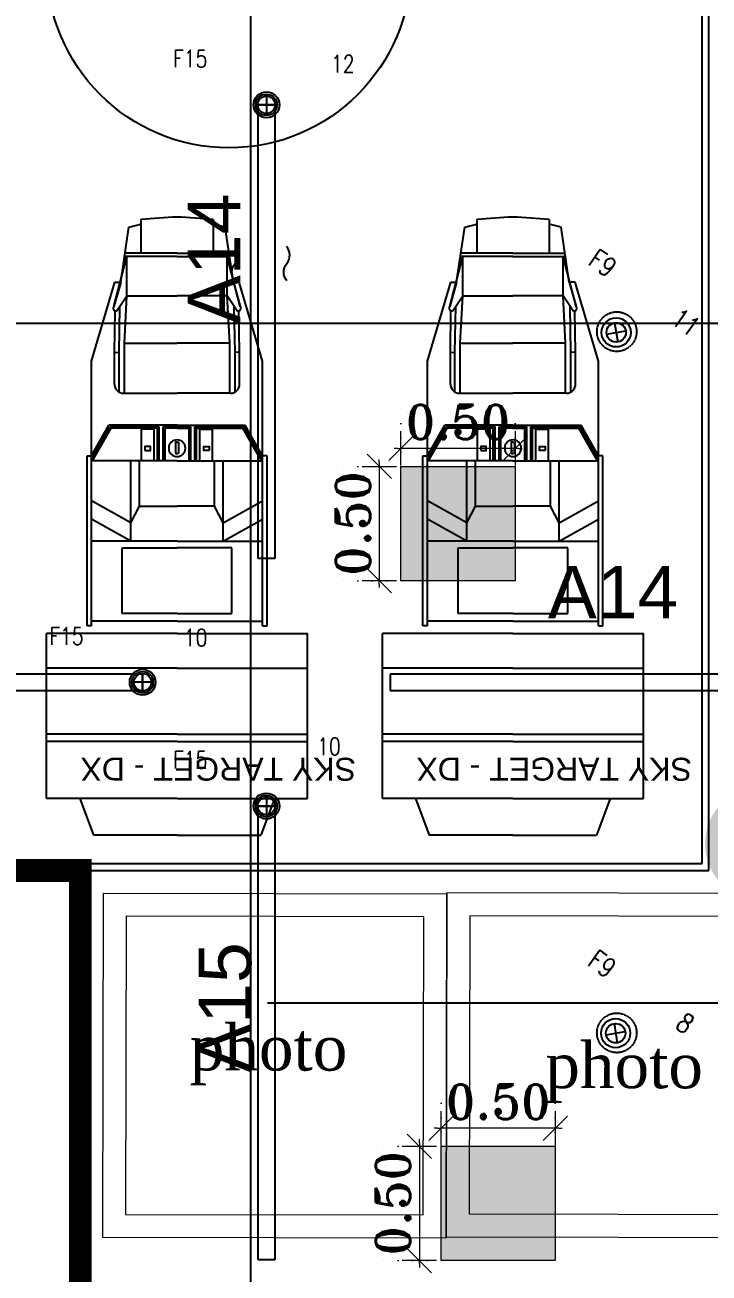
# Model space of a CAD drawing. Header units: inches. Extents: x 102655 to 148943, y 72248 to 114419.
# Drawn here: x 115789 to 118775, y 81695 to 87139 of the extents above; entities that cross this region are included whole.
import ezdxf
from ezdxf.enums import TextEntityAlignment as Align

# ---------------------------------------------------------------- set-up
doc = ezdxf.new("R2010")
doc.units = ezdxf.units.IN
doc.linetypes.add('CENTER INDS', pattern=[13.335, 8.89, -1.11125, 2.2225, -1.11125])
doc.linetypes.add('DOT2', pattern=[0.125, 0, -0.125])
doc.layers.get('Defpoints').update_dxf_attribs({"color": 8})
for name, color, linetype, lineweight in [('ceiling dim', 8, 'Continuous', 5), ('Furnitureee', 8, 'Continuous', 5), ('S-SOLID', 8, 'Continuous', 0)]:
    doc.layers.add(name, color=color, linetype=linetype, lineweight=lineweight)
for name, color, linetype in [('E-LEADER', 30, 'Continuous'), ('E-LTG', 92, 'Continuous'), ('E-TAG', 30, 'Continuous'), ('E_TAG', 30, 'Continuous'), ('equipment', 8, 'Continuous'), ('txt', 8, 'Continuous'), ('WALL FINISH', 8, 'Continuous')]:
    doc.layers.add(name, color=color, linetype=linetype)
doc.layers.add('ELECTRICAL LIGHTING CEILING', color=6, linetype='CENTER INDS', true_color=0xff00ff)
doc.styles.add('MtXpl_Dutch801_XBd_B', font='dutcheb.ttf')
doc.styles.add('Pyzd-Romans', font='romans.shx', dxfattribs={"width": 0.8})
doc.styles.add('ROMANT', font='romant')
doc.styles.get("Standard").update_dxf_attribs({"font": 'arial.ttf'})
doc.dimstyles.new('50', dxfattribs={"dimtxt": 0.15, "dimasz": 0.015, "dimexe": 0.18, "dimexo": 0.0625, "dimgap": 0.04, "dimtad": 1, "dimzin": 0, "dimdsep": 46, "dimtxsty": 'ROMANT', "dimblk": 'SAM2', "dimcen": 0.09, "dimclre": 181, "dimclrt": 3, "dimazin": 0, "dimtfac": 0.782609, "dimtix": 1, "dimtmove": 2, "dimatfit": 3, "dimldrblk": 'SAM2', "dimfxl": 0.18, "dimtolj": 1, "dimtzin": 0, "dimarcsym": 0})

# ---------------------------------------------------------------- blocks, each defined once
blk = doc.blocks.new('A$C0D5165A1')
at = {"layer": 'equipment'}
for p, q in [((-0.425, 2.5359), (-0.3652, 2.6966)), ((0, 2.6966), (-0.3652, 2.6966)), ((0, 2.6966), (0.3652, 2.6966)), ((0.425, 2.5359), (0.3652, 2.6966)), ((0, 2.5359), (-0.57, 2.5359)), ((-0.57, 2.5359), (-0.57, 1.8166)), ((0, 2.5359), (0.57, 2.5359)), ((0.57, 2.5359), (0.57, 1.8166)), ((0, 2.2874), (-0.57, 2.2874)), ((0, 2.2874), (0.57, 2.2874)), ((0, 2.2547), (-0.57, 2.2547)), ((0, 2.2547), (0.57, 2.2547)), ((0, 1.968), (-0.57, 1.968)), ((0, 1.968), (0.57, 1.968)), ((0, 1.8166), (-0.57, 1.8166)), ((0, 1.8166), (0.57, 1.8166)), ((-0.373, 1.7832), (-0.393, 1.7832)), ((-0.393, 1.7832), (-0.393, 1.041)), ((-0.373, 1.7832), (-0.373, 1.041)), ((0, 1.7632), (-0.373, 1.7632)), ((0, 1.7632), (0.373, 1.7632)), ((0.373, 1.7832), (0.373, 1.041)), ((0.373, 1.7832), (0.393, 1.7832)), ((0.393, 1.7832), (0.393, 1.041)), ((-0.2397, 1.7288), (-0.2397, 1.4432)), ((0, 1.7288), (-0.2397, 1.7288)), ((0, 1.7288), (0.2397, 1.7288)), ((0.2397, 1.7288), (0.2397, 1.4432)), ((-0.2397, 1.4432), (0, 1.4432)), ((0.2397, 1.4432), (0, 1.4432)), ((-0.2011, 1.4132), (-0.373, 1.3169)), ((0, 1.4132), (-0.373, 1.4132)), ((-0.2011, 1.4132), (-0.2011, 1.0632)), ((0, 1.4132), (0.373, 1.4132)), ((0.2011, 1.4132), (0.2011, 1.0632)), ((0.2011, 1.4132), (0.373, 1.3169)), ((-0.2011, 1.3336), (-0.373, 1.2374)), ((-0.2011, 1.3336), (-0.1637, 1.261)), ((0.2011, 1.3336), (0.1637, 1.261)), ((0.2011, 1.3336), (0.373, 1.2374)), ((-0.1637, 1.261), (0, 1.261)), ((-0.1637, 1.261), (-0.1637, 1.0632)), ((0.1637, 1.261), (0, 1.261)), ((0.1637, 1.261), (0.1637, 1.0632)), ((-0.393, 1.041), (-0.373, 1.041)), ((0, 1.0632), (-0.373, 1.0632)), ((-0.373, 1.0558), (-0.2923, 0.9142)), ((-0.373, 1.041), (-0.373, 0.6283)), ((-0.373, 1.041), (-0.2973, 0.9082)), ((-0.369, 1.0632), (-0.2876, 0.9203)), ((-0.1545, 1.0632), (-0.1545, 0.9244)), ((-0.1001, 1.0632), (-0.1001, 0.9244)), ((-0.0857, 1.0632), (-0.0857, 0.9203)), ((-0.0774, 1.0632), (-0.0774, 0.9142)), ((-0.0607, 1.0632), (-0.0607, 0.9142)), ((-0.0524, 1.0632), (-0.0524, 0.9203)), ((0, 1.0632), (0.373, 1.0632)), ((0.0524, 1.0632), (0.0524, 0.9203)), ((0.0607, 1.0632), (0.0607, 0.9142)), ((0.0774, 1.0632), (0.0774, 0.9142)), ((0.0857, 1.0632), (0.0857, 0.9203)), ((0.1001, 1.0632), (0.1001, 0.9244)), ((0.1545, 1.0632), (0.1545, 0.9244)), ((0.369, 1.0632), (0.2876, 0.9203)), ((0.373, 1.0558), (0.2923, 0.9142)), ((0.373, 1.041), (0.2973, 0.9082)), ((0.393, 1.041), (0.373, 1.041)), ((0.373, 1.041), (0.373, 0.6283)), ((0, 0.9082), (-0.2973, 0.9082)), ((-0.0774, 0.9142), (-0.2923, 0.9142)), ((-0.0857, 0.9203), (-0.2876, 0.9203)), ((-0.1001, 0.9244), (-0.1545, 0.9244)), ((0, 0.9142), (-0.0607, 0.9142)), ((0, 0.9203), (-0.0524, 0.9203)), ((0, 0.9203), (0.0524, 0.9203)), ((0, 0.9142), (0.0607, 0.9142)), ((0, 0.9082), (0.2973, 0.9082)), ((0.0774, 0.9142), (0.2923, 0.9142)), ((0.0857, 0.9203), (0.2876, 0.9203)), ((0.1001, 0.9244), (0.1545, 0.9244)), ((-0.2533, 0.763), (-0.2533, 0.5896)), ((-0.2333, 0.7684), (0, 0.7684)), ((-0.2299, 0.7684), (-0.2299, 0.5497)), ((0.2333, 0.7684), (0, 0.7684)), ((0.2299, 0.7684), (0.2299, 0.5497)), ((0.2533, 0.763), (0.2533, 0.5896)), ((-0.2733, 0.7284), (-0.2733, 0.5896)), ((0.2733, 0.7284), (0.2733, 0.5896)), ((-0.373, 0.6283), (-0.2713, 0.2841)), ((0.373, 0.6283), (0.2713, 0.2841)), ((-0.2733, 0.5896), (-0.2533, 0.5904)), ((-0.2733, 0.5896), (-0.2705, 0.4081)), ((-0.2533, 0.5904), (-0.2497, 0.3894)), ((-0.2299, 0.5497), (-0.2189, 0.3429)), ((-0.2299, 0.5497), (0, 0.5497)), ((0.2299, 0.5497), (0, 0.5497)), ((0.2299, 0.5497), (0.2189, 0.3429)), ((0.2533, 0.5904), (0.2497, 0.3894)), ((0.2733, 0.5896), (0.2533, 0.5904)), ((0.2733, 0.5896), (0.2705, 0.4081)), ((-0.2762, 0.39), (-0.2189, 0.1722)), ((-0.2459, 0.2841), (-0.2762, 0.39)), ((-0.2566, 0.3999), (-0.2189, 0.3429)), ((0.2566, 0.3999), (0.2189, 0.3429)), ((0.2762, 0.39), (0.2189, 0.1722)), ((0.2459, 0.2841), (0.2762, 0.39)), ((-0.2189, 0.3429), (-0.2189, 0.1722)), ((-0.2189, 0.3429), (0, 0.3429)), ((0.2189, 0.3429), (0, 0.3429)), ((0.2189, 0.3429), (0.2189, 0.1722)), ((-0.2713, 0.2841), (-0.2459, 0.2841)), ((-0.2459, 0.2841), (-0.2102, 0.0438)), ((0.2459, 0.2841), (0.2102, 0.0438)), ((0.2713, 0.2841), (0.2459, 0.2841)), ((0, 0.1722), (-0.2296, 0.1722)), ((0, 0.1722), (0.2296, 0.1722)), ((0, 0.1576), (-0.2247, 0.1576)), ((-0.1575, 0.0102), (-0.1575, 0.1576)), ((0, 0.1576), (0.2247, 0.1576)), ((0.1575, 0.0102), (0.1575, 0.1576)), ((-0.2102, 0.0438), (-0.1575, 0.0311)), ((0.2102, 0.0438), (0.1575, 0.0311))]:
    blk.add_line(p, q, dxfattribs=at)
for points in [[(-0.1408, 1.0182), (-0.1165, 1.0182), (-0.1165, 1.0004), (-0.1408, 1.0004)], [(0.1408, 1.0182), (0.1165, 1.0182), (0.1165, 1.0004), (0.1408, 1.0004)]]:
    blk.add_lwpolyline(points, close=True, dxfattribs=at)
for points in [[(0, 0.9812), (-0.0071, 0.9812), (-0.0071, 1.0306)], [(-0.0071, 1.0306), (0, 1.0306)], [(0.0071, 1.0306), (0, 1.0306)], [(0, 0.9812), (0.0071, 0.9812), (0.0071, 1.0306)]]:
    blk.add_lwpolyline(points, dxfattribs=at)
for centre, radius, start, end in [((0, 1.0082), 0.0365, 90, 270), ((0, 1.0082), 0.0365, 270, 90), ((-0.2333, 0.7284), 0.04, 90, 180), ((0.2333, 0.7284), 0.04, 0, 90), ((-0.2676, 0.3972), 0.0113, 13.4187, 219.6666), ((0.2676, 0.3972), 0.0113, 320.3334, 166.5813), ((0.1479, 3.5078), 3.511, 265.0099, 267.5858), ((-0.1479, 3.5078), 3.511, 272.4142, 274.9901)]:
    blk.add_arc(centre, radius, start, end, dxfattribs=at)
at = {"layer": 'txt'}
blk.add_text('SKY TARGET - DX', height=0.1, rotation=359.962, dxfattribs=at).set_placement((-0.7815, 2.3584))
blk = doc.blocks.new('SAM2')
for p, q in [((0, -5), (0, 5)), ((3.54, 3.54), (-3.54, -3.54)), ((-1, 0), (0, 0))]:
    blk.add_line(p, q)
blk = doc.blocks.new('*D151')
at = {"layer": 'ceiling dim', "color": 181, "linetype": 'DOT2', "lineweight": -2, "ltscale": 0.5, "transparency": 16777216}
for p, q in [((478770.4815, 1037613.3302), (478770.4815, 1037613.5261)), ((478770.9802, 1037613.3302), (478770.9802, 1037613.5261))]:
    blk.add_line(p, q, dxfattribs=at)
at = {"layer": 'ceiling dim', "color": 0, "lineweight": -2, "ltscale": 0.5, "transparency": 16777216}
for p, q in [((478770.4665, 1037613.3461), (478770.4515, 1037613.3461)), ((478770.9802, 1037613.3461), (478770.4815, 1037613.3461)), ((478770.9952, 1037613.3461), (478771.0102, 1037613.3461))]:
    blk.add_line(p, q, dxfattribs=at)
at = {"layer": 'Defpoints', "color": 0, "ltscale": 0.5, "transparency": 16777216}
for p in [(478770.4815, 1037613.3461), (478770.4815, 1037613.2677), (478770.9802, 1037613.2677)]:
    blk.add_point(p, dxfattribs=at)
at = {"layer": 'ceiling dim', "color": 0, "lineweight": -2, "ltscale": 0.5, "transparency": 16777216, "xscale": 0.015, "yscale": 0.015, "zscale": 0.015}
blk.add_blockref('SAM2', (478770.4815, 1037613.3461), dxfattribs=at)
at = {"layer": 'ceiling dim', "color": 0, "lineweight": -2, "ltscale": 0.5, "transparency": 16777216, "xscale": 0.015, "yscale": 0.015, "zscale": 0.015, "rotation": 180}
blk.add_blockref('SAM2', (478770.9802, 1037613.3461), dxfattribs=at)
at = {"layer": 'ceiling dim', "color": 3, "ltscale": 0.5, "transparency": 16777216, "insert": (478770.7308, 1037613.4611), "char_height": 0.15, "attachment_point": 5, "style": 'ROMANT'}
blk.add_mtext('\\A1;0.50', dxfattribs=at)
blk = doc.blocks.new('*D152')
at = {"layer": 'ceiling dim', "color": 181, "linetype": 'DOT2', "lineweight": -2, "ltscale": 0.5, "transparency": 16777216}
for p, q in [((478770.419, 1037613.2677), (478770.2071, 1037613.2677)), ((478770.419, 1037612.769), (478770.2071, 1037612.769))]:
    blk.add_line(p, q, dxfattribs=at)
at = {"layer": 'ceiling dim', "color": 0, "lineweight": -2, "ltscale": 0.5, "transparency": 16777216}
for p, q in [((478770.3871, 1037613.2827), (478770.3871, 1037613.2977)), ((478770.3871, 1037613.2677), (478770.3871, 1037612.769)), ((478770.3871, 1037612.754), (478770.3871, 1037612.739))]:
    blk.add_line(p, q, dxfattribs=at)
at = {"layer": 'Defpoints', "color": 0, "ltscale": 0.5, "transparency": 16777216}
for p in [(478770.4815, 1037613.2677), (478770.3871, 1037612.769), (478770.4815, 1037612.769)]:
    blk.add_point(p, dxfattribs=at)
at = {"layer": 'ceiling dim', "color": 0, "lineweight": -2, "ltscale": 0.5, "transparency": 16777216, "xscale": 0.015, "yscale": 0.015, "zscale": 0.015}
for p, rotation in [((478770.3871, 1037613.2677), 270), ((478770.3871, 1037612.769), 90)]:
    blk.add_blockref('SAM2', p, dxfattribs=dict(at, rotation=rotation))
at = {"layer": 'ceiling dim', "color": 3, "ltscale": 0.5, "transparency": 16777216, "insert": (478770.2721, 1037613.0184), "char_height": 0.15, "attachment_point": 5, "rotation": 90, "style": 'ROMANT'}
blk.add_mtext('\\A1;0.50', dxfattribs=at)
blk = doc.blocks.new('*D191')
at = {"layer": 'ceiling dim', "color": 181, "linetype": 'DOT2', "lineweight": -2, "ltscale": 0.5, "transparency": 16777216}
for p, q in [((478770.6567, 1037610.3648), (478770.6567, 1037610.5607)), ((478771.1554, 1037610.3648), (478771.1554, 1037610.5607))]:
    blk.add_line(p, q, dxfattribs=at)
at = {"layer": 'ceiling dim', "color": 0, "lineweight": -2, "ltscale": 0.5, "transparency": 16777216}
for p, q in [((478770.6417, 1037610.3807), (478770.6267, 1037610.3807)), ((478771.1554, 1037610.3807), (478770.6567, 1037610.3807)), ((478771.1704, 1037610.3807), (478771.1854, 1037610.3807))]:
    blk.add_line(p, q, dxfattribs=at)
at = {"layer": 'Defpoints', "color": 0, "ltscale": 0.5, "transparency": 16777216}
for p in [(478770.6567, 1037610.3807), (478770.6567, 1037610.3023), (478771.1554, 1037610.3023)]:
    blk.add_point(p, dxfattribs=at)
at = {"layer": 'ceiling dim', "color": 0, "lineweight": -2, "ltscale": 0.5, "transparency": 16777216, "xscale": 0.015, "yscale": 0.015, "zscale": 0.015}
blk.add_blockref('SAM2', (478770.6567, 1037610.3807), dxfattribs=at)
at = {"layer": 'ceiling dim', "color": 0, "lineweight": -2, "ltscale": 0.5, "transparency": 16777216, "xscale": 0.015, "yscale": 0.015, "zscale": 0.015, "rotation": 180}
blk.add_blockref('SAM2', (478771.1554, 1037610.3807), dxfattribs=at)
at = {"layer": 'ceiling dim', "color": 3, "ltscale": 0.5, "transparency": 16777216, "insert": (478770.906, 1037610.4957), "char_height": 0.15, "attachment_point": 5, "style": 'ROMANT'}
blk.add_mtext('\\A1;0.50', dxfattribs=at)
blk = doc.blocks.new('*D192')
at = {"layer": 'ceiling dim', "color": 0, "lineweight": -2, "ltscale": 0.5, "transparency": 16777216}
for p, q in [((478770.5623, 1037610.3173), (478770.5623, 1037610.3323)), ((478770.5623, 1037610.3023), (478770.5623, 1037609.8036)), ((478770.5623, 1037609.7886), (478770.5623, 1037609.7736))]:
    blk.add_line(p, q, dxfattribs=at)
at = {"layer": 'ceiling dim', "color": 181, "linetype": 'DOT2', "lineweight": -2, "ltscale": 0.5, "transparency": 16777216}
for p, q in [((478770.5942, 1037610.3023), (478770.3823, 1037610.3023)), ((478770.5942, 1037609.8036), (478770.3823, 1037609.8036))]:
    blk.add_line(p, q, dxfattribs=at)
at = {"layer": 'Defpoints', "color": 0, "ltscale": 0.5, "transparency": 16777216}
for p in [(478770.6567, 1037610.3023), (478770.5623, 1037609.8036), (478770.6567, 1037609.8036)]:
    blk.add_point(p, dxfattribs=at)
at = {"layer": 'ceiling dim', "color": 0, "lineweight": -2, "ltscale": 0.5, "transparency": 16777216, "xscale": 0.015, "yscale": 0.015, "zscale": 0.015}
for p, rotation in [((478770.5623, 1037610.3023), 270), ((478770.5623, 1037609.8036), 90)]:
    blk.add_blockref('SAM2', p, dxfattribs=dict(at, rotation=rotation))
at = {"layer": 'ceiling dim', "color": 3, "ltscale": 0.5, "transparency": 16777216, "insert": (478770.4473, 1037610.0529), "char_height": 0.15, "attachment_point": 5, "rotation": 90, "style": 'ROMANT'}
blk.add_mtext('\\A1;0.50', dxfattribs=at)
blk = doc.blocks.new('E-L-FSPOT2')
at = {"color": 254, "lineweight": 0}
for points in [[(0, -75), (0, -75), (0, -75), (0, -75), (0, -75), (0, -75), (0, -75), (0, -75), (0, -75), (0, -75), (0, -75), (0, -75)], [(0, -75), (0, -75)], [(0, -75), (0, -75)], [(0, -75), (0, -75)], [(0, -75), (0, -75)], [(0, -75), (0, -75)], [(0, -75), (0, -75)], [(0, -75), (0, -75)], [(0, -75), (0, -75)], [(0, -75), (0, -75)], [(0, -75), (0, -75)], [(0, -75), (0, -75)], [(0, -75), (0, -75)], [(0, -75), (0, -75), (0, -75)], [(0, -75), (0, -75)], [(0, -75), (0, -75)], [(0, -75), (0, -75)], [(0, -75), (0, -75), (0, -75), (0, -75), (0, -75), (0, -75), (0, -75), (0, -75), (0, -75), (0, -75)], [(0, -75), (0, -75)]]:
    blk.add_lwpolyline(points, dxfattribs=at)
blk.add_circle((0, 0), 75)
at = {"layer": 'E-TAG'}
for points in [[(-35.4, -35.4), (35.4, 35.4)], [(-35.4, 35.4), (35.4, -35.4)]]:
    blk.add_lwpolyline(points, dxfattribs=at)
blk.add_circle((0, 0), 50, dxfattribs=at)
at = {"layer": 'E-TAG', "style": 'Pyzd-Romans', "width": 0.8, "flags": 1}
for tag, p in [('BPANEL', (262.5, 925)), ('SWITCH', (-262.5, 700)), ('LOADVA', (262.5, 700)), ('BTYPE', (-262.5, 475)), ('PANEL', (262.5, 475)), ('HEIGHT', (-246.5, -477.6)), ('DSCR', (-246.5, -702.6)), ('ROOM', (278.5, -702.6))]:
    blk.add_attdef(tag, text='', height=100, dxfattribs=at).set_placement(p, align=Align.MIDDLE_CENTER)
at = {"layer": 'E-TAG', "style": 'Pyzd-Romans', "width": 0.8}
for tag, p in [('TYPE', (-262.5, 250)), ('NO.', (262.5, 250)), ('W.P', (-246.5, -252.6)), ('A,B,C', (278.5, -252.6)), ('CBT', (278.5, -477.6))]:
    blk.add_attdef(tag, text='', height=100, dxfattribs=at).set_placement(p, align=Align.MIDDLE_CENTER)
blk = doc.blocks.new('f15')
at = {"layer": 'E-LEADER'}
for points in [[(19, 0), (-19, 0)], [(0, 19), (0, -19)]]:
    blk.add_lwpolyline(points, dxfattribs=at)
blk.add_circle((0, 0), 23.3, dxfattribs=at)
at = {"layer": 'E-LTG'}
for radius in [28.2, 19]:
    blk.add_circle((0, 0), radius, dxfattribs=at)
at = {"layer": 'E_TAG', "style": 'Pyzd-Romans', "width": 0.8, "flags": 1}
for tag, p in [('BPANEL', (262.5, 1125)), ('SWITCH', (-262.5, 900)), ('LOADVA', (262.5, 900)), ('BTYPE', (-262.5, 675)), ('PANEL', (262.5, 675)), ('HEIGHT', (-262.5, -675)), ('DSCR', (-262.5, -900)), ('ROOM', (262.5, -900))]:
    blk.add_attdef(tag, text='', height=100, dxfattribs=at).set_placement(p, align=Align.MIDDLE_CENTER)
at = {"layer": 'E_TAG', "style": 'Pyzd-Romans', "width": 0.8}
for tag, p in [('TYPE', (-262.5, 450)), ('NO.', (262.5, 450)), ('W.P', (-262.5, -450)), ('A,B,C', (262.5, -450)), ('CBT', (262.5, -675))]:
    blk.add_attdef(tag, text='', height=100, dxfattribs=at).set_placement(p, align=Align.MIDDLE_CENTER)
blk = doc.blocks.new('*U44')
at = {"color": 0}
for points in [[(0, 75, -0.36397), (0, 0), (0, 0), (0, 0), (0, 0, 0.36397), (0, -75)], [(226.2, 75, -0.36397), (226.2, 0), (226.2, 0), (226.2, 0), (226.2, 0, 0.36397), (226.2, -75)]]:
    blk.add_lwpolyline(points, format="xyb", dxfattribs=at)
blk = doc.blocks.new('f')
at = {"layer": 'S-SOLID', "ltscale": 0.5, "true_color": 0xed1f24, "transparency": 33554559}
h = blk.add_hatch(color=240, dxfattribs=at)
h.dxf.hatch_style = 1
h.paths.add_polyline_path([(478770.4815, 1037613.2677), (478770.9802, 1037613.2677), (478770.9802, 1037612.769), (478770.4815, 1037612.769)])
at = {"layer": 'S-SOLID', "ltscale": 0.5, "true_color": 0x999b37, "transparency": 33554559}
h = blk.add_hatch(color=55, dxfattribs=at)
h.dxf.hatch_style = 1
edge = h.paths.add_edge_path()
edge.add_arc((478772.0588, 1037611.6221), 0.25, 0, 360)
at = {"layer": 'S-SOLID', "ltscale": 0.5, "true_color": 0xed1f24, "transparency": 33554559}
h = blk.add_hatch(color=240, dxfattribs=at)
h.dxf.hatch_style = 1
h.paths.add_polyline_path([(478770.6567, 1037610.3023), (478771.1554, 1037610.3023), (478771.1554, 1037609.8036), (478770.6567, 1037609.8036)])
at = {"layer": 'ceiling dim', "color": 242, "ltscale": 0.5, "true_color": 0xcd2027}
for points in [[(478770.4815, 1037613.2677), (478770.9802, 1037613.2677), (478770.9802, 1037612.769), (478770.4815, 1037612.769)], [(478770.6567, 1037610.3023), (478771.1554, 1037610.3023), (478771.1554, 1037609.8036), (478770.6567, 1037609.8036)]]:
    blk.add_lwpolyline(points, close=True, dxfattribs=at)
at = {"layer": 'ceiling dim', "color": 8, "ltscale": 0.5, "const_width": 0.1}
blk.add_lwpolyline([(478769.0821, 1037608.9319), (478769.0821, 1037611.5052), (478763.1019, 1037611.5052), (478763.1112, 1037609.012)], dxfattribs=at)
at = {"layer": 'Furnitureee', "color": 8, "ltscale": 0.5}
for points in [[(478769.1789, 1037609.9052), (478770.6789, 1037609.902), (478770.6821, 1037611.402), (478769.1821, 1037611.4052)], [(478770.6789, 1037609.9076), (478772.1789, 1037609.9044), (478772.1821, 1037611.4044), (478770.6821, 1037611.4076)], [(478770.7791, 1037610.0074), (478772.0791, 1037610.0046), (478772.0819, 1037611.3046), (478770.7819, 1037611.3074)], [(478769.2791, 1037610.005), (478770.5791, 1037610.0022), (478770.5818, 1037611.3022), (478769.2818, 1037611.305)]]:
    blk.add_lwpolyline(points, close=True, dxfattribs=at)
at = {"layer": 'WALL FINISH', "color": 8, "ltscale": 0.5}
for p, q in [((478771.7961, 1037611.5352), (478771.7961, 1037615.4955)), ((478771.8261, 1037611.5052), (478771.8261, 1037615.4955)), ((478769.0821, 1037611.5352), (478771.7961, 1037611.5352)), ((478769.0821, 1037611.5052), (478771.8261, 1037611.5052))]:
    blk.add_line(p, q, dxfattribs=at)
at = {"layer": 'Furnitureee', "color": 8, "ltscale": 0.5, "rotation": 179.9999999939225}
for p in [(478769.5041, 1037614.355), (478770.9705, 1037614.355)]:
    blk.add_blockref('A$C0D5165A1', p, dxfattribs=at)
at = {"layer": 'Furnitureee', "color": 8, "ltscale": 0.5, "extrusion": (1.62967e-06, 7.52344e-07, 1), "style": 'MtXpl_Dutch801_XBd_B'}
for p in [(478769.5595, 1037610.6334, 1.5609), (478771.1117, 1037610.5563, 1.5609)]:
    blk.add_text('photo', height=0.2, rotation=359.8777, dxfattribs=at).set_placement(p)
at = {"layer": 'ceiling dim', "color": 51, "ltscale": 0.5, "true_color": 0xf7f281}
for base, p1, p2, picture, middle in [((478770.4815, 1037613.3461), (478770.9802, 1037613.2677), (478770.4815, 1037613.2677), '*D151', (478770.7308, 1037613.4611)), ((478770.6567, 1037610.3807), (478771.1554, 1037610.3023), (478770.6567, 1037610.3023), '*D191', (478770.906, 1037610.4957))]:
    dim = blk.add_linear_dim(base=base, p1=p1, p2=p2, dimstyle='50', dxfattribs=at)
    dim.commit()
    dim.dimension.update_dxf_attribs({"geometry": picture, "text_midpoint": middle})
for base, p1, p2, picture, middle in [((478770.3871, 1037612.769), (478770.4815, 1037613.2677), (478770.4815, 1037612.769), '*D152', (478770.2721, 1037613.0184)), ((478770.5623, 1037609.8036), (478770.6567, 1037610.3023), (478770.6567, 1037609.8036), '*D192', (478770.4473, 1037610.0529))]:
    dim = blk.add_linear_dim(base=base, p1=p1, p2=p2, angle=90, dimstyle='50', dxfattribs=at)
    dim.commit()
    dim.dimension.update_dxf_attribs({"geometry": picture, "text_midpoint": middle})

msp = doc.modelspace()

# ---------------------------------------------------------------- linework, layer by layer
for p, q in [((116774.27706, 78009.1388), (116774.27706, 102529.80449)), ((112193.03264, 85838.55714), (131423.81516, 85838.55714)), ((116848.01632, 82873.96027), (130489.78408, 82873.96027))]:
    msp.add_line(p, q)
msp.add_circle((116679.12304, 87398.51681), 795.52064)
at = {"layer": 'ELECTRICAL LIGHTING CEILING', "color": 6}
for points in [[(116806.82125, 86790.89056), (116878.81749, 86790.8905), (116878.81584, 84812.07807), (116806.8196, 84812.07813)], [(114324.57186, 84236.11025), (116302.30653, 84236.1086), (116302.30659, 84308.10485), (114324.57192, 84308.1065)], [(117383.32795, 84236.1077), (119361.06261, 84236.10605), (119361.06267, 84308.1023), (117383.32801, 84308.10395)], [(116806.81869, 83732.13448), (116878.81494, 83732.13442), (116878.81329, 81753.32199), (116806.81704, 81753.32205)]]:
    msp.add_lwpolyline(points, close=True, dxfattribs=at)
at = {"layer": 'ELECTRICAL LIGHTING CEILING'}
for centre in [(118372.19658, 85801.48304), (118372.19403, 82742.72696)]:
    msp.add_circle(centre, 86.39549, dxfattribs=at)

# ---------------------------------------------------------------- block references
ref = msp.add_blockref('f15', (116842.81937, 86790.89053), dxfattribs=dict(xscale=2, yscale=2, zscale=2))
ref.add_attrib('TYPE', 'F15', dxfattribs={"layer": 'E_TAG', "height": 75, "style": 'Pyzd-Romans', "width": 0.8}).set_placement((116510.53255, 86992.3211), align=Align.MIDDLE_CENTER)
ref.add_attrib('NO.', '12', dxfattribs={"layer": 'E_TAG', "height": 75, "style": 'Pyzd-Romans', "width": 0.8}).set_placement((117175.953, 86969.59986), align=Align.MIDDLE_CENTER)
ref = msp.add_blockref('f15', (116302.30656, 84272.10672), dxfattribs=dict(xscale=2, yscale=2, zscale=2))
ref.add_attrib('TYPE', 'F15', dxfattribs={"layer": 'E_TAG', "height": 75, "style": 'Pyzd-Romans', "width": 0.8}).set_placement((115970.01974, 84473.53729), align=Align.MIDDLE_CENTER)
ref.add_attrib('NO.', '10', dxfattribs={"layer": 'E_TAG', "height": 75, "style": 'Pyzd-Romans', "width": 0.8}).set_placement((116533.58208, 84466.37368), align=Align.MIDDLE_CENTER)
ref = msp.add_blockref('f15', (116842.81682, 83732.13445), dxfattribs=dict(xscale=2, yscale=2, zscale=2))
ref.add_attrib('TYPE', 'F15', dxfattribs={"layer": 'E_TAG', "height": 75, "style": 'Pyzd-Romans', "width": 0.8}).set_placement((116510.53, 83933.56502), align=Align.MIDDLE_CENTER)
ref.add_attrib('NO.', '10', dxfattribs={"layer": 'E_TAG', "height": 75, "style": 'Pyzd-Romans', "width": 0.8}).set_placement((117115.59305, 83992.13616), align=Align.MIDDLE_CENTER)
at = {"layer": 'ceiling dim', "xscale": 1000, "yscale": 1000, "zscale": 1000}
msp.add_blockref('f', (-478653051.58299, -1037528053.90511), dxfattribs=at)
at = {"layer": 'E-LTG', "rotation": 180.4337087000945}
msp.add_blockref('*U44', (116931.43078, 86098.60334), dxfattribs=at)
at = {"layer": 'E-LTG', "xscale": 0.8476918827478218, "yscale": 0.8476918827478218, "zscale": 0.8476918827478218, "rotation": 324.5660952900275}
for p, values in [((118369.61599, 85798.10866), {'TYPE': 'F9', 'NO.': '11'}), ((118367.12196, 82741.34704), {'TYPE': 'F9', 'NO.': '8'})]:
    msp.add_blockref('E-L-FSPOT2', p, dxfattribs=at).add_auto_attribs(values)

# ---------------------------------------------------------------- texts
for s, p in [('A14', (116728.12354, 85834.49339)), ('A15', (116776.23788, 82569.24369))]:
    msp.add_text(s, height=228.893641, rotation=90).set_placement(p)
msp.add_text('A14', height=228.893641).set_placement((118071.66664, 84550.81976))

doc.saveas('drawing.dxf')
